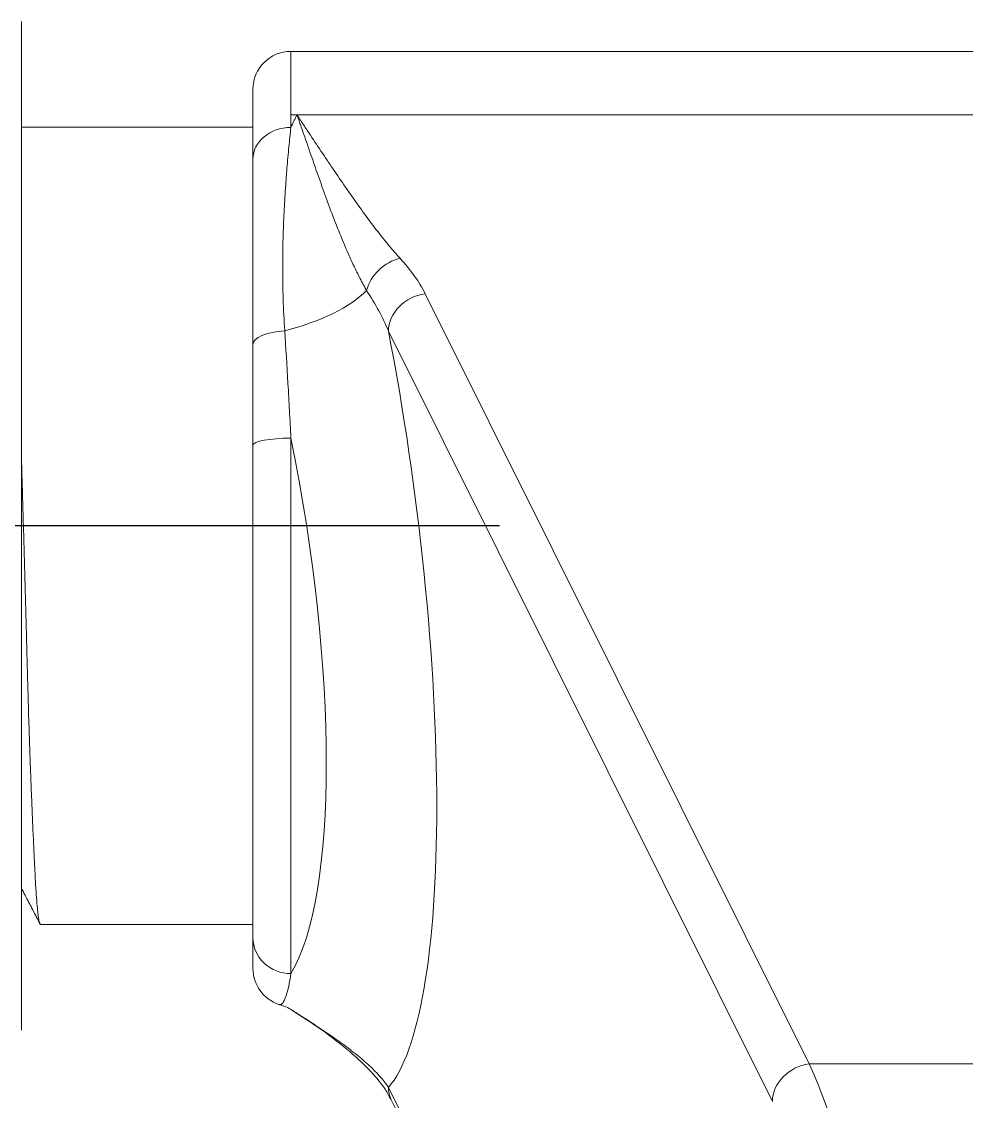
# Model space of a CAD drawing. Extents: x 10170 to 11010, y -16669 to -16075.
# Drawn here: x 10275 to 10299.89, y -16190.38 to -16161.94 of the extents above; entities that cross this region are included whole.
import ezdxf

# ---------------------------------------------------------------- set-up
doc = ezdxf.new("R2010")
doc.units = 0
doc.header["$MEASUREMENT"] = 0
for name, pattern in [('CENTER', [47.5, 22, -8.5, 8.5, -8.5]), ('CENTER2', [28.575, 19.05, -3.175, 3.175, -3.175]), ('HIDDEN2', [4.7625, 3.175, -1.5875])]:
    doc.linetypes.add(name, pattern=pattern)
doc.layers.add('1', color=4, linetype='HIDDEN2', lineweight=13)
doc.layers.add('CENTER', color=1, linetype='CENTER2')

msp = doc.modelspace()

# ---------------------------------------------------------------- linework, layer by layer
at = {"layer": '1', "color": 7, "linetype": 'Continuous', "lineweight": 18}
for p, q in [((10274.99509, -16188.50626), (10274.99509, -16161.93948)), ((10309.5905, -16162.72287), (10282.0905, -16162.72287)), ((10281.0905, -16163.72287), (10281.0905, -16165.56749)), ((10281.0905, -16164.72287), (10274.99514, -16164.72287)), ((10281.0905, -16186.07314), (10281.0905, -16173.09793)), ((10275.49663, -16185.72287), (10281.0905, -16185.72287)), ((10284.73571, -16190.34072), (10294.85229, -16210.62841))]:
    msp.add_line(p, q, dxfattribs=at)
at = {"layer": '1', "color": 1, "linetype": 'Continuous', "lineweight": 13}
for p, q in [((10282.0905, -16164.39755), (10282.0905, -16162.72287)), ((10282.0905, -16164.39755), (10282.25019, -16164.39755)), ((10282.0905, -16164.39755), (10282.0905, -16164.72789)), ((10282.25019, -16164.39755), (10309.5905, -16164.39755)), ((10285.63062, -16169.10986), (10295.7472, -16189.39755)), ((10294.7769, -16190.38454), (10284.66033, -16170.09685)), ((10282.0905, -16172.91315), (10282.0905, -16187.01664)), ((10295.7472, -16189.39755), (10309.5905, -16189.39755)), ((10284.66033, -16190.01543), (10294.7769, -16210.30312))]:
    msp.add_line(p, q, dxfattribs=at)
at = {"layer": '1', "color": 1, "linetype": 'CENTER', "lineweight": 13}
msp.add_line((10281.40545, -16175.22287), (10257.49509, -16175.22287), dxfattribs=at)
at = {"layer": '1', "color": 7, "linetype": 'Continuous', "lineweight": 18}
msp.add_arc((10282.0905, -16163.72287), 1, 90, 180, dxfattribs=at)
at = {"layer": '1', "color": 1, "linetype": 'Continuous', "lineweight": 13}
for centre, major_axis, ratio, start_param, end_param in [((10282.0905, -16165.56749), (1, 0), 0.83959833, 1.57079633, 3.14159265), ((10284.96536, -16169.0405), (-0.73775, -0.67507), 0.78751699, 4.08796924, 5.40608531), ((10281.44347, -16168.98013), (2.93013, 0.64368), 0.39485473, 4.79161678, 5.74127937), ((10285.63062, -16169.97589), (-0.89491, -0.44625), 0.84030075, 4.31559347, 5.88638979), ((10282.0905, -16170.45), (1, 0), 0.37237162, 1.73326614, 3.14159265), ((10282.06923, -16174.85999), (-2.02442, 15.49403), 0.2124637, 3.32508471, 4.99698975), ((10282.0905, -16173.09793), (1, 0), 0.18477747, 1.57079633, 3.14159265), ((10279.15835, -16175.22287), (-2.07554, 12.48825), 0.26103969, 3.43598854, 4.85487694), ((10282.0905, -16186.07314), (1, 0), 0.94350151, 3.14159265, 4.71238898), ((10295.7472, -16190.26358), (-0.89491, -0.44625), 0.84030075, 4.31559347, 5.88638979), ((10295.7472, -16200.22287), (-1.4913, 12.49658), 0.19596825, 3.1182271, 5.73620462), ((10285.63062, -16189.89447), (0.89491, 0.44625), 0.84030075, 2.74479714, 3.14159525)]:
    msp.add_ellipse(centre, major_axis=major_axis, ratio=ratio, start_param=start_param, end_param=end_param, dxfattribs=at)
at = {"layer": '1', "color": 7, "linetype": 'Continuous', "lineweight": 18}
msp.add_ellipse((10282.0905, -16186.88144), major_axis=(1, 0), ratio=0.9999888, start_param=3.13905249, end_param=4.39249118, dxfattribs=at)
at = {"layer": '1', "color": 1, "linetype": 'Continuous', "lineweight": 13}
for points, knots in [([(10282.0905, -16164.72789), (10282.11686, -16164.67073), (10282.15664, -16164.58656), (10282.20334, -16164.49115), (10282.22339, -16164.45086), (10282.23677, -16164.42413), (10282.24346, -16164.41083), (10282.25019, -16164.39755)], [0, 0, 0, 0, 0.5, 0.75, 0.875, 0.875, 1, 1, 1, 1]), ([(10284.08489, -16169.0254), (10284.02343, -16168.91641), (10283.96567, -16168.80841), (10283.85565, -16168.59409), (10283.80339, -16168.48778), (10283.70317, -16168.27672), (10283.65521, -16168.17196), (10283.5627, -16167.96393), (10283.51815, -16167.86062), (10283.38875, -16167.55298), (10283.30823, -16167.35128), (10283.15496, -16166.95411), (10283.08222, -16166.75863), (10282.94209, -16166.37362), (10282.87472, -16166.18409), (10282.74355, -16165.8108), (10282.67975, -16165.627), (10282.55445, -16165.26543), (10282.49295, -16165.08765), (10282.40151, -16164.82548), (10282.37117, -16164.73883), (10282.32575, -16164.60999), (10282.31062, -16164.56723), (10282.2804, -16164.4821), (10282.26528, -16164.4397), (10282.25019, -16164.39755)], [0, 0, 0, 0, 0.0625, 0.0625, 0.125, 0.125, 0.1875, 0.1875, 0.25, 0.25, 0.375, 0.375, 0.5, 0.5, 0.625, 0.625, 0.75, 0.75, 0.875, 0.875, 0.9375, 0.9375, 0.96875, 0.96875, 1, 1, 1, 1]), ([(10282.25019, -16164.39755), (10282.27646, -16164.43724), (10282.30276, -16164.47696), (10282.35535, -16164.55638), (10282.43424, -16164.6755), (10282.51319, -16164.79461), (10282.67129, -16165.0328), (10282.77693, -16165.19155), (10282.98923, -16165.50888), (10283.09588, -16165.66746), (10283.31087, -16165.98433), (10283.4192, -16166.14263), (10283.63842, -16166.45879), (10283.74929, -16166.61664), (10283.97483, -16166.9316), (10284.08948, -16167.08872), (10284.32467, -16167.40182), (10284.44516, -16167.55782), (10284.63322, -16167.79041), (10284.69714, -16167.8677), (10284.82836, -16168.02164), (10284.89565, -16168.09829), (10284.96536, -16168.17447)], [0, 0, 0, 0, 0.03125, 0.03125, 0.0625, 0.125, 0.125, 0.25, 0.25, 0.375, 0.375, 0.5, 0.5, 0.625, 0.625, 0.75, 0.75, 0.875, 0.875, 0.9375, 0.9375, 1, 1, 1, 1]), ([(10282.0905, -16164.72789), (10282.07232, -16164.8916), (10282.0544, -16165.06278), (10282.01968, -16165.42038), (10282.00286, -16165.6068), (10281.98296, -16165.84987), (10281.97903, -16165.89901), (10281.97131, -16165.99822), (10281.95994, -16166.14827), (10281.94925, -16166.30203), (10281.92893, -16166.61461), (10281.91679, -16166.82972), (10281.89631, -16167.27421), (10281.88797, -16167.50358), (10281.87648, -16167.97769), (10281.87332, -16168.22243), (10281.87393, -16168.60203), (10281.87503, -16168.73065), (10281.87826, -16168.92681), (10281.8796, -16168.99274), (10281.88286, -16169.12569), (10281.88476, -16169.19256), (10281.89579, -16169.52856), (10281.9094, -16169.80299), (10281.92874, -16170.08253)], [0, 0, 0, 0, 0.125, 0.125, 0.25, 0.25, 0.28125, 0.28125, 0.3125, 0.375, 0.375, 0.5, 0.5, 0.625, 0.625, 0.75, 0.75, 0.8125, 0.8125, 0.84375, 0.84375, 0.875, 0.875, 1, 1, 1, 1]), ([(10284.96536, -16168.17447), (10285.10356, -16168.32551), (10285.22948, -16168.47873), (10285.45278, -16168.79026), (10285.55018, -16168.94855), (10285.63062, -16169.10986)], [0, 0, 0, 0, 0.5, 0.5, 1, 1, 1, 1]), ([(10284.66033, -16170.09685), (10284.58736, -16169.9142), (10284.50117, -16169.73374), (10284.30781, -16169.3767), (10284.20061, -16169.20013), (10284.08489, -16169.0254)], [0, 0, 0, 0, 0.5, 0.5, 1, 1, 1, 1]), ([(10281.92874, -16170.08253), (10281.95813, -16170.53885), (10281.98639, -16171.00292), (10282.02016, -16171.59314), (10282.02684, -16171.71169), (10282.04004, -16171.94982), (10282.04657, -16172.06942), (10282.06586, -16172.42916), (10282.07836, -16172.67042), (10282.0905, -16172.91315)], [0, 0, 0, 0, 0.5, 0.5, 0.625, 0.625, 0.75, 0.75, 1, 1, 1, 1]), ([(10282.0905, -16187.01664), (10282.07545, -16187.11812), (10282.0599, -16187.20943), (10282.02786, -16187.37271), (10282.01138, -16187.4447), (10281.9606, -16187.63281), (10281.92499, -16187.7212), (10281.86919, -16187.80103), (10281.8502, -16187.81883), (10281.82598, -16187.83021), (10281.82112, -16187.83194), (10281.81134, -16187.83432), (10281.79853, -16187.836), (10281.78561, -16187.83402), (10281.77759, -16187.83142)], [0, 0, 0, 0, 0.1693876, 0.1693876, 0.33877519, 0.33877519, 0.67755038, 0.67755038, 0.84693798, 0.84693798, 0.88928488, 0.88928488, 0.93163178, 1, 1, 1, 1]), ([(10282.18719, -16188.02281), (10282.31487, -16188.10416), (10282.44068, -16188.18489), (10282.7111, -16188.36068), (10282.85479, -16188.45556), (10283.13442, -16188.645), (10283.27036, -16188.73956), (10283.53275, -16188.92926), (10283.6592, -16189.0244), (10283.90043, -16189.21632), (10284.01522, -16189.31309), (10284.17655, -16189.46035), (10284.22841, -16189.50969), (10284.32776, -16189.60893), (10284.37527, -16189.65883), (10284.51065, -16189.80959), (10284.5914, -16189.91151), (10284.66033, -16190.01543)], [0, 0, 0, 0, 0.12299933, 0.12299933, 0.26916611, 0.26916611, 0.41533289, 0.41533289, 0.56149967, 0.56149967, 0.70766644, 0.70766644, 0.78074983, 0.78074983, 0.85383322, 0.85383322, 1, 1, 1, 1])]:
    msp.add_open_spline(points, degree=3, knots=knots, dxfattribs=at)
at = {"layer": '1', "color": 7, "linetype": 'Continuous', "lineweight": 18}
for points, knots in [([(10281.0905, -16170.45), (10281.0905, -16170.32133), (10281.0905, -16170.19383), (10281.0905, -16170.00447), (10281.0905, -16169.94167), (10281.0905, -16169.81699), (10281.0905, -16169.75508), (10281.0905, -16169.44771), (10281.0905, -16169.20879), (10281.0905, -16168.74448), (10281.0905, -16168.51907), (10281.0905, -16168.24516), (10281.0905, -16168.19082), (10281.0905, -16168.08334), (10281.0905, -16167.92375), (10281.0905, -16167.76891), (10281.0905, -16167.46511), (10281.0905, -16167.27041), (10281.0905, -16166.89494), (10281.0905, -16166.71417), (10281.0905, -16166.36537), (10281.0905, -16166.02931), (10281.0905, -16165.71745), (10281.0905, -16165.56749)], [0, 0, 0, 0, 0.0625, 0.0625, 0.09375, 0.09375, 0.125, 0.125, 0.25, 0.25, 0.375, 0.375, 0.40625, 0.40625, 0.4375, 0.5, 0.5, 0.625, 0.625, 0.75, 0.75, 0.875, 1, 1, 1, 1]), ([(10281.0905, -16173.09793), (10281.0905, -16172.6436), (10281.0905, -16172.19609), (10281.0905, -16171.31373), (10281.0905, -16170.87887), (10281.0905, -16170.45)], [0, 0, 0, 0, 0.5, 0.5, 1, 1, 1, 1]), ([(10274.99476, -16173.57897), (10274.9983, -16173.69764), (10275.00186, -16173.81674), (10275.00972, -16174.07997), (10275.01404, -16174.22428), (10275.02051, -16174.4417), (10275.02267, -16174.51434), (10275.02698, -16174.65993), (10275.02914, -16174.73294), (10275.0399, -16175.09816), (10275.04836, -16175.38879), (10275.06487, -16175.96704), (10275.08099, -16176.54229), (10275.09634, -16177.1116), (10275.11141, -16177.67791), (10275.11881, -16177.95956), (10275.12801, -16178.30969), (10275.12984, -16178.37951), (10275.1335, -16178.51833), (10275.13897, -16178.72554), (10275.1444, -16178.92968), (10275.15528, -16179.33394), (10275.16255, -16179.59807), (10275.17752, -16180.11573), (10275.18522, -16180.36925), (10275.20144, -16180.86557), (10275.20991, -16181.10837), (10275.22073, -16181.40499), (10275.2229, -16181.46401), (10275.22726, -16181.58082), (10275.2338, -16181.75437), (10275.24035, -16181.92299), (10275.25339, -16182.25375), (10275.27068, -16182.6775), (10275.28742, -16183.06718), (10275.30385, -16183.43971), (10275.3119, -16183.6174), (10275.32178, -16183.82849), (10275.32375, -16183.8702), (10275.32767, -16183.95228), (10275.33349, -16184.07329), (10275.3392, -16184.18804), (10275.35049, -16184.40933), (10275.3652, -16184.68251), (10275.37973, -16184.91259), (10275.39451, -16185.12098), (10275.40202, -16185.21434), (10275.41183, -16185.31713), (10275.41381, -16185.33699), (10275.41783, -16185.3753), (10275.41986, -16185.3937), (10275.42598, -16185.44659), (10275.43013, -16185.4788), (10275.4427, -16185.56638), (10275.45978, -16185.65912), (10275.47694, -16185.70458), (10275.48925, -16185.72031), (10275.49304, -16185.7228), (10275.49682, -16185.72287)], [0, 0, 0, 0, 0.01993866, 0.01993866, 0.0439034, 0.0439034, 0.05588577, 0.05588577, 0.06786814, 0.06786814, 0.11579762, 0.11579762, 0.16372709, 0.21165657, 0.21165657, 0.25958605, 0.25958605, 0.27156842, 0.27156842, 0.28355078, 0.30751552, 0.30751552, 0.355445, 0.355445, 0.40337448, 0.40337448, 0.45130395, 0.45130395, 0.46328632, 0.46328632, 0.47526869, 0.49923343, 0.49923343, 0.54716291, 0.59509238, 0.59509238, 0.64302186, 0.64302186, 0.65500423, 0.65500423, 0.6669866, 0.69095134, 0.69095134, 0.73888081, 0.78681029, 0.78681029, 0.83473977, 0.83473977, 0.84672213, 0.84672213, 0.8587045, 0.8587045, 0.88266924, 0.88266924, 0.93059872, 0.9785282, 0.9785282, 1, 1, 1, 1]), ([(10281.0905, -16186.88144), (10281.0905, -16186.88209), (10281.0905, -16186.88058), (10281.0905, -16186.87514), (10281.0905, -16186.87048), (10281.0905, -16186.86769), (10281.0905, -16186.85138), (10281.0905, -16186.83085), (10281.0905, -16186.74615), (10281.0905, -16186.6589), (10281.0905, -16186.47811), (10281.0905, -16186.40951), (10281.0905, -16186.25477), (10281.0905, -16186.16862), (10281.0905, -16186.07314)], [0, 0, 0, 0, 0.08037795, 0.12217895, 0.12217895, 0.16397995, 0.16397995, 0.33118396, 0.33118396, 0.66559198, 0.66559198, 0.83279599, 0.83279599, 1, 1, 1, 1]), ([(10281.76908, -16187.83307), (10281.78115, -16187.83546), (10281.95155, -16187.87045), (10282.09116, -16187.96196), (10282.16186, -16188.00837), (10282.17147, -16188.01575)], [0, 0, 0, 0, 0.05911838, 0.8517494, 1, 1, 1, 1]), ([(10282.11511, -16187.98473), (10282.38781, -16188.15127), (10282.93419, -16188.51021), (10283.64378, -16189.05665), (10284.20581, -16189.58937), (10284.56019, -16190.02228), (10284.68391, -16190.24879), (10284.72132, -16190.3346)], [0, 0, 0, 0, 0.21853802, 0.46458847, 0.68170952, 0.87522159, 1, 1, 1, 1])]:
    msp.add_open_spline(points, degree=3, knots=knots, dxfattribs=at)
for points, degree in [([(10274.9951, -16184.77719), (10275.24317, -16185.2524), (10275.4912, -16185.7276)], 2), ([(10282.1324, -16187.98793), (10282.1507, -16187.99957), (10282.16896, -16188.01119), (10282.18719, -16188.02281)], 3)]:
    msp.add_open_spline(points, degree=degree, dxfattribs=at)
at = {"layer": 'CENTER', "color": 1, "linetype": 'CENTER2'}
msp.add_line((10287.5905, -16175.22287), (10242.5905, -16175.22287), dxfattribs=at)

doc.saveas('drawing.dxf')
